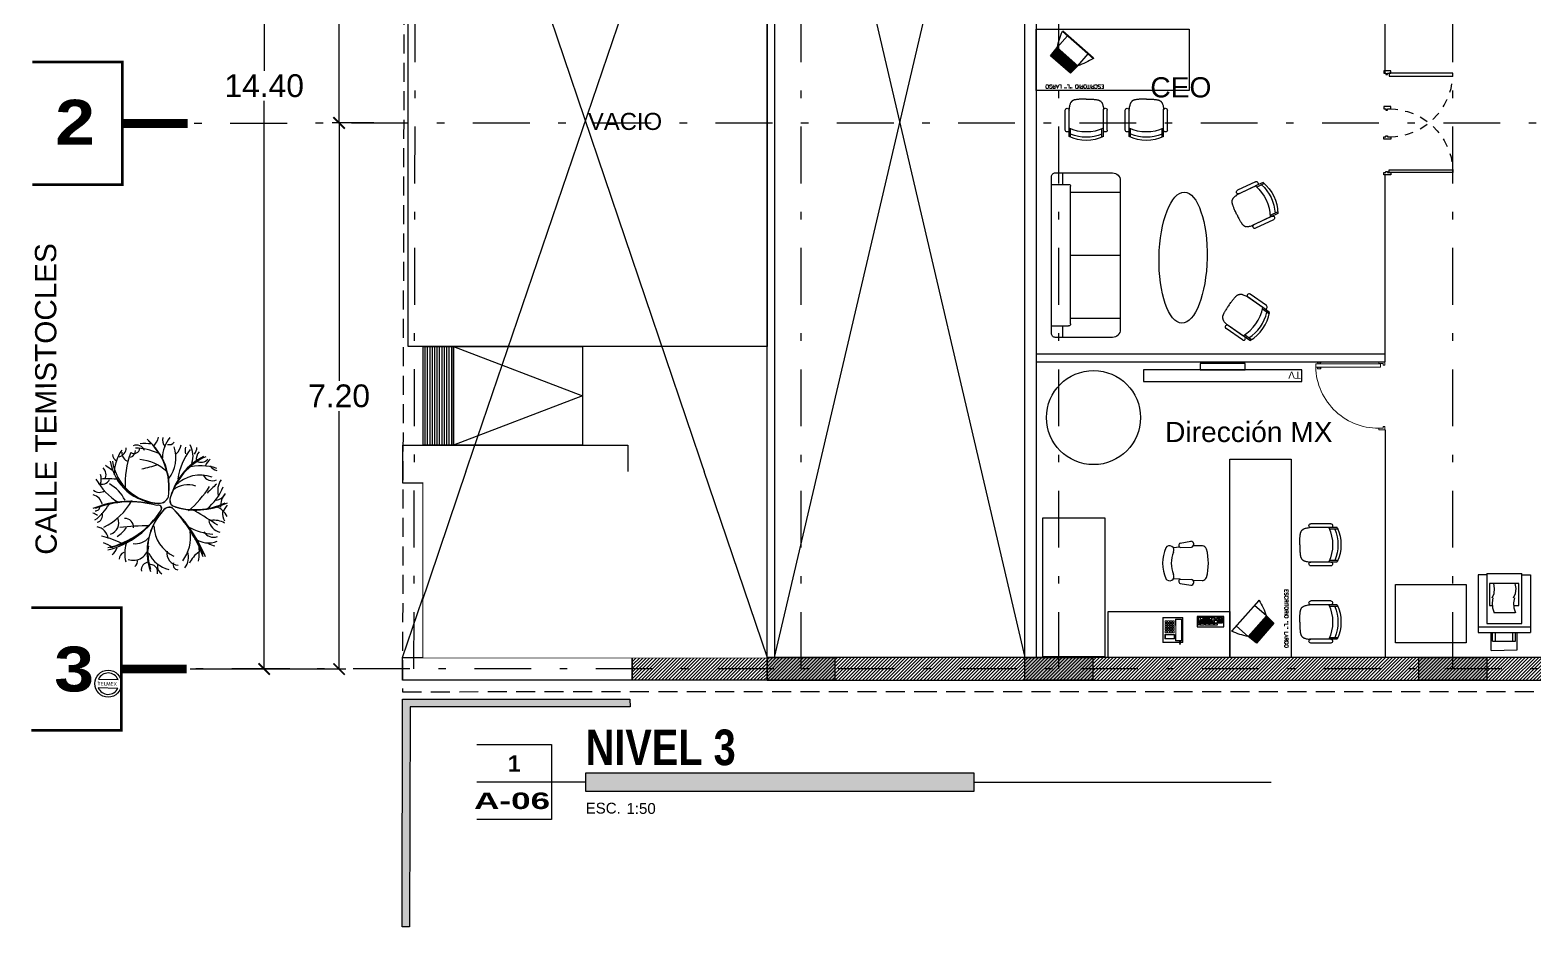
# Model space of a CAD drawing. Header units: millimetres. Extents: x -101 to 3415, y -52 to 1366.
# Drawn here: x 3.09 to 22.94, y 163.37 to 175.19 of the extents above; entities that cross this region are included whole.
import ezdxf
from ezdxf.enums import TextEntityAlignment as Align

# ---------------------------------------------------------------- set-up
doc = ezdxf.new("R2010")
doc.units = ezdxf.units.MM
doc.set_wipeout_variables(frame=1)
for name, pattern in [('XR EJES SUPERIORES$0$DASHDOT2', [0.5, 0.25, -0.125, 0, -0.125]), ('XR LINDERO N$0$A-100a LALA IRAPUATO nave equipo$0$HIDDEN', [0.375, 0.25, -0.125]), ('XR N3$0$XR PLANTA TIPO DE OFICINAS$0$HIDDEN2', [0.1875, 0.125, -0.0625])]:
    doc.linetypes.add(name, pattern=pattern)
for name, color, linetype in [('00_ARQ', 8, 'Continuous'), ('ARC_NUEVO', 8, 'Continuous'), ('ARQ', 8, 'Continuous'), ('ARQ_MOBILIARIO', 8, 'Continuous'), ('Texto_Iluminación', 7, 'Continuous'), ('XR EJES SUPERIORES$0$A-COTAS', 8, 'Continuous'), ('XR EJES SUPERIORES$0$A-EJES', 8, 'XR EJES SUPERIORES$0$DASHDOT2')]:
    doc.layers.add(name, color=color, linetype=linetype)
doc.styles.add('prot4', font='swisseb.ttf', dxfattribs={"width": 0.56})
doc.styles.add('ROMANS', font='romans.shx')
doc.styles.add('TÍTULO', font='arial.ttf', dxfattribs={"height": 0.19})
doc.styles.add('XR EJES SUPERIORES$0$protot1', font='')
doc.styles.add('XR EJES SUPERIORES$0$Standard', font='arial.ttf')
doc.styles.add('XR LINDERO N$0$MANOTEX1', font='MANOTEX1.shx')
doc.styles.add('XR LINDERO N$0$Standard', font='arial.ttf')
doc.styles.add('XR N3$0$Standard', font='arial.ttf')
doc.styles.get('XR EJES SUPERIORES$0$protot1').set_extended_font_data('Arial Black')
doc.dimstyles.new('XR EJES SUPERIORES$0$PAÑOS50', dxfattribs={"dimscale": 0.5, "dimtxt": 0.6, "dimasz": 0.3, "dimexe": 0.18, "dimexo": 0.1, "dimgap": 0.09, "dimtad": 0, "dimtih": 1, "dimtoh": 1, "dimzin": 0, "dimdsep": 46, "dimtxsty": 'XR EJES SUPERIORES$0$Standard', "dimblk": 'XR EJES SUPERIORES$0$_ArchTick', "dimcen": 0.09, "dimclrd": 256, "dimclre": 256, "dimclrt": 2, "dimadec": 0, "dimazin": 0, "dimtfac": 1, "dimtix": 1, "dimtmove": 2, "dimatfit": 3, "dimldrblk": 'XR EJES SUPERIORES$0$_ArchTick', "dimfxl": 0.18, "dimtvp": 0.18, "dimtolj": 1, "dimtzin": 0, "dimarcsym": 0})
pattern_1 = [(45, (8.036166, 181.506743), (-0.02245064, 0.02245064), [])]

# ---------------------------------------------------------------- blocks, each defined once
blk = doc.blocks.new('XR COLUMNAS SUPERIORES')
at = {"layer": '00_ARQ', "linetype": 'ByBlock'}
h = blk.add_hatch(color=256, dxfattribs=at)
h.dxf.hatch_style = 1
h.paths.add_polyline_path([(5.673, -14.89), (4.777, -14.89), (4.777, -14.59), (5.673, -14.59)])
h = blk.add_hatch(color=256, dxfattribs=at)
h.dxf.hatch_style = 1
h.paths.add_polyline_path([(9.073, -14.89), (8.176, -14.89), (8.176, -14.59), (9.073, -14.59)])
h = blk.add_hatch(color=256, dxfattribs=at)
h.dxf.hatch_style = 1
h.paths.add_polyline_path([(14.269, -14.89), (13.373, -14.89), (13.373, -14.59), (14.269, -14.59)])
for points in [[(5.673, -14.89), (4.777, -14.89), (4.777, -14.59), (5.673, -14.59)], [(9.073, -14.89), (8.176, -14.89), (8.176, -14.59), (9.073, -14.59)], [(14.269, -14.89), (13.373, -14.89), (13.373, -14.59), (14.269, -14.59)]]:
    blk.add_lwpolyline(points, close=True, dxfattribs=at)
blk = doc.blocks.new('XR EJES SUPERIORES$0$EJE_HOR')
at = {"color": 1, "linetype": 'Continuous', "const_width": 0.025}
blk.add_lwpolyline([(-0.616, 0.909), (-0.616, 0.005), (0.616, 0.005), (0.616, 0.909)], dxfattribs=at)
at = {"color": 2, "linetype": 'Continuous', "const_width": 0.09}
blk.add_lwpolyline([(0, 0), (0, -0.652)], dxfattribs=at)
at = {"color": 4, "style": 'XR EJES SUPERIORES$0$protot1', "oblique": 360}
blk.add_attdef('EJE', text='', height=0.45, dxfattribs=at).set_placement((0, 0.279), align=Align.CENTER)
blk = doc.blocks.new('XR EJES SUPERIORES$0$_ArchTick')
at = {"color": 0, "linetype": 'ByBlock', "const_width": 0.15}
blk.add_lwpolyline([(-0.5, -0.5), (0.5, 0.5)], dxfattribs=at)
blk = doc.blocks.new('*D35')
at = {"layer": 'Defpoints', "color": 0, "linetype": 'Continuous', "transparency": 16777216}
for p in [(-0.314, -0.343), (-0.867, -7.542), (-0.361, -7.542)]:
    blk.add_point(p, dxfattribs=at)
at = {"layer": 'XR EJES SUPERIORES$0$A-COTAS', "linetype": 'Continuous', "lineweight": -2, "transparency": 16777216}
for p, q in [((-0.364, -0.343), (-0.957, -0.343)), ((-0.867, -0.343), (-0.867, -3.744)), ((-0.867, -7.542), (-0.867, -4.141)), ((-0.411, -7.542), (-0.957, -7.542))]:
    blk.add_line(p, q, dxfattribs=at)
at = {"layer": 'XR EJES SUPERIORES$0$A-COTAS', "linetype": 'Continuous', "lineweight": -2, "transparency": 16777216, "xscale": 0.15, "yscale": 0.15, "zscale": 0.15}
for p, rotation in [((-0.867, -0.343), 90), ((-0.867, -7.542), 270)]:
    blk.add_blockref('XR EJES SUPERIORES$0$_ArchTick', p, dxfattribs=dict(at, rotation=rotation))
at = {"layer": 'XR EJES SUPERIORES$0$A-COTAS', "color": 2, "linetype": 'Continuous', "transparency": 16777216, "insert": (-0.867, -3.943), "char_height": 0.3, "attachment_point": 5, "style": 'XR EJES SUPERIORES$0$Standard'}
blk.add_mtext('\\A1;7.20', dxfattribs=at)
blk = doc.blocks.new('*D38')
at = {"layer": 'Defpoints', "color": 0, "linetype": 'Continuous', "transparency": 16777216}
for p in [(-1.291, -0.344), (-1.855, -14.741), (-1.467, -14.741)]:
    blk.add_point(p, dxfattribs=at)
at = {"layer": 'XR EJES SUPERIORES$0$A-COTAS', "linetype": 'Continuous', "lineweight": -2, "transparency": 16777216}
for p, q in [((-1.341, -0.344), (-1.945, -0.344)), ((-1.855, -0.344), (-1.855, -6.854)), ((-1.855, -14.741), (-1.855, -7.251)), ((-1.517, -14.741), (-1.945, -14.741))]:
    blk.add_line(p, q, dxfattribs=at)
at = {"layer": 'XR EJES SUPERIORES$0$A-COTAS', "linetype": 'Continuous', "lineweight": -2, "transparency": 16777216, "xscale": 0.15, "yscale": 0.15, "zscale": 0.15}
for p, rotation in [((-1.855, -0.344), 90), ((-1.855, -14.741), 270)]:
    blk.add_blockref('XR EJES SUPERIORES$0$_ArchTick', p, dxfattribs=dict(at, rotation=rotation))
at = {"layer": 'XR EJES SUPERIORES$0$A-COTAS', "color": 2, "linetype": 'Continuous', "transparency": 16777216, "insert": (-1.855, -7.053), "char_height": 0.3, "attachment_point": 5, "style": 'XR EJES SUPERIORES$0$Standard'}
blk.add_mtext('\\A1;14.40', dxfattribs=at)
blk = doc.blocks.new('*D40')
at = {"layer": 'Defpoints', "color": 0, "transparency": 16777216}
for p in [(-0.361, -7.542), (-2.88, -14.741), (-0.867, -14.741)]:
    blk.add_point(p, dxfattribs=at)
at = {"layer": 'XR EJES SUPERIORES$0$A-COTAS', "lineweight": -2, "transparency": 16777216}
for p, q in [((-0.411, -7.542), (-0.957, -7.542)), ((-0.867, -7.542), (-0.867, -10.943)), ((-0.867, -14.741), (-0.867, -11.34)), ((-2.83, -14.741), (-0.777, -14.741))]:
    blk.add_line(p, q, dxfattribs=at)
at = {"layer": 'XR EJES SUPERIORES$0$A-COTAS', "lineweight": -2, "transparency": 16777216, "xscale": 0.15, "yscale": 0.15, "zscale": 0.15}
for p, rotation in [((-0.867, -7.542), 90), ((-0.867, -14.741), 270)]:
    blk.add_blockref('XR EJES SUPERIORES$0$_ArchTick', p, dxfattribs=dict(at, rotation=rotation))
at = {"layer": 'XR EJES SUPERIORES$0$A-COTAS', "color": 2, "transparency": 16777216, "insert": (-0.867, -11.142), "char_height": 0.3, "attachment_point": 5, "style": 'XR EJES SUPERIORES$0$Standard'}
blk.add_mtext('\\A1;7.20', dxfattribs=at)
blk = doc.blocks.new('TÍTULO PLANO')
blk.add_hatch(color=256).paths.add_polyline_path([(1.912, -0.158), (8.747, -0.158), (8.747, 0.158), (1.912, 0.158)])
for p, q in [((1.912, 0), (0, 0)), ((8.747, 0), (13.969, 0))]:
    blk.add_line(p, q)
blk.add_lwpolyline([(0, 0.658), (1.315, 0.658), (1.315, -0.658), (0, -0.658)])
blk.add_lwpolyline([(1.912, -0.158), (8.747, -0.158), (8.747, 0.158), (1.912, 0.158)], close=True)
at = {"style": 'TÍTULO'}
blk.add_text('ESC.', height=0.19, dxfattribs=at).set_placement((1.912, -0.553))
at = {"style": 'prot4', "width": 0.8}
blk.add_attdef('NOMBRE', (1.912, 0.299), '', height=0.45, dxfattribs=at)
at = {"style": 'prot4'}
blk.add_attdef('NUMERO', text='', height=0.289, dxfattribs=at).set_placement((0.658, 0.326), align=Align.MIDDLE_CENTER)
at = {"style": 'prot4', "width": 1.227796}
blk.add_attdef('CLAVE', text='', height=0.289, dxfattribs=at).set_placement((-0.048, -0.472), (1.289, -0.472), align=Align.FIT)
at = {"style": 'TÍTULO'}
blk.add_attdef('ESCALA', (2.63, -0.558), '', height=0.19, dxfattribs=at)
blk = doc.blocks.new('XR N3$0$A$C26E901EB')
at = {"ltscale": 2}
h = blk.add_hatch(dxfattribs=at)
h.set_pattern_fill('LINE', color=256, scale=0.01, angle=90, style=0)
h.set_pattern_definition([(90, (439.59662, -560.538505), (-0.03175, 1e-17), [])])
h.paths.add_polyline_path([(-2.1, -1.3), (-2.1, 0), (-1.7, 0), (-1.7, -1.3)])
for points in [[(-2.1, -1.3), (-2.1, 0), (-1.7, 0), (-1.7, -1.3), (-2.1, -1.3)], [(0, 0), (0, -1.3), (-1.7, -1.3), (-1.7, 0)]]:
    blk.add_lwpolyline(points, close=True, dxfattribs=at)
blk.add_lwpolyline([(-1.7, 0), (0, -0.65), (-1.7, -1.3)], dxfattribs=at)
blk = doc.blocks.new('XR LINDERO N$0$ARBOL14')
for points in [[(-0.247, 0.729, 0.433071), (-0.397, 0.789)], [(-0.157, 0.819, 0.03937), (-0.307, 0.819)], [(0.083, 0.129, 0.251969), (-0.217, 0.879)], [(0.083, 0.129, 0.259843), (-0.217, 0.879)], [(0.083, 0.129, 0.259843), (-0.217, 0.879)], [(0.083, 0.129, 0.267717), (-0.217, 0.879)], [(-0.127, 0.789, 0.125984), (-0.067, 0.909)], [(-0.007, 0.909, 0.275591), (0.023, 0.789)], [(0.083, 0.909, 0.173228), (-0.007, 0.639)], [(0.053, 0.819, 0.314961), (0.143, 0.849)], [(0.173, 0.699, 0.173228), (0.233, 0.819)], [(0.383, 0.579, 0.204724), (0.353, 0.819)], [(-0.667, 0.669, 0.228346), (-0.607, 0.579)], [(-0.547, 0.729, 0.15748), (-0.637, 0.399)], [(-0.577, 0.639, 0.330709), (-0.487, 0.759)], [(-0.547, 0.699, 0.307087), (-0.457, 0.579)], [(-0.427, 0.699, 0.110236), (-0.487, 0.219)], [(-0.427, 0.699, 0.559055), (-0.307, 0.759)], [(-0.427, 0.639, 0.385827), (-0.367, 0.729)], [(-0.067, 0.699, 0.110236), (-0.367, 0.759)], [(0.053, 0.459, 0.173228), (-0.307, 0.609)], [(0.083, 0.369, 0.251969), (0.143, 0.789)], [(0.563, 0.669, 0.212598), (0.113, 0.129)], [(0.533, 0.669, 0.204724), (0.113, 0.129)], [(0.533, 0.669, 0.212598), (0.113, 0.129)], [(0.533, 0.669, 0.212598), (0.113, 0.129)], [(0.353, 0.759, 0.11811), (0.203, 0.369)], [(0.293, 0.789, 0.11811), (0.293, 0.699)], [(0.413, 0.699, 0.165354), (0.443, 0.789)], [(0.473, 0.729, 0.244094), (0.443, 0.609, 0.377953), (0.593, 0.639)], [(0.623, 0.639, 0.15748), (0.563, 0.549)], [(-0.817, 0.279, 0.173228), (-0.817, 0.399)], [(-0.757, 0.339, 0.314961), (-0.787, 0.489)], [(-0.667, 0.459, 0.031496), (-0.757, 0.519)], [(-0.697, 0.579, 0.354331), (-0.037, 0.039)], [(-0.697, 0.579, 0.354331), (-0.037, 0.039)], [(-0.697, 0.579, 0.362205), (-0.037, 0.039)], [(-0.667, 0.579, 0.354331), (-0.037, 0.039)], [(-0.277, 0.489, 0.031496), (-0.067, 0.549)], [(0.653, 0.399, 0.299213), (0.173, 0.279)], [(0.713, 0.519, 0.141732), (0.323, 0.519)], [(0.533, 0.429, 0.417323), (0.713, 0.369)], [(0.623, 0.549, 0.173228), (0.713, 0.489)], [(-0.877, 0.339, 0.125984), (-0.577, 0.039)], [(-0.847, 0.279, 0.393701), (-0.697, 0.339)], [(-0.577, 0.339, 0.055118), (-0.817, 0.339)], [(-0.487, 0.069, 0.149606), (-0.697, 0.279)], [(0.443, 0.279, 0.259843), (0.143, 0.219)], [(0.353, -0.051, 0.07874), (0.623, 0.279)], [(0.713, 0.309, 0.023622), (0.593, 0.189)], [(0.593, -0.021, 0.125984), (0.803, 0.279)], [(0.773, 0.369, 0.228346), (0.743, 0.159)], [(-0.907, 0.189, 0.330709), (-0.757, 0.189)], [(-0.787, 0.009, 0.275591), (-0.907, 0.129)], [(-0.067, 0.009, 0.173228), (-0.907, -0.051)], [(-0.067, 0.009, 0.173228), (-0.907, -0.051)], [(-0.067, 0.009, 0.173228), (-0.907, -0.051)], [(-0.067, 0.009, 0.165354), (-0.877, -0.051)], [(-0.877, -0.201, 0.102362), (-0.697, 0.009)], [(-0.757, -0.291, 0.15748), (-0.397, 0.069)], [(-0.007, -0.051, 0.779528), (-0.067, 0.009)], [(-0.007, -0.051, 0.795276), (-0.067, 0.009)], [(-0.007, -0.051, 0.724409), (-0.067, 0.009)], [(-0.007, -0.051, 0.740157), (-0.067, 0.009)], [(-0.037, 0.039, 0.314961), (0.083, 0.129)], [(-0.037, 0.039, 0.322835), (0.083, 0.129)], [(-0.037, 0.039, 0.322835), (0.083, 0.129)], [(-0.037, 0.039, 0.330709), (0.083, 0.129)], [(0.113, 0.129, 0.354331), (0.143, 0.009)], [(0.113, 0.129, 0.362205), (0.143, 0.009)], [(0.113, 0.129, 0.362205), (0.143, 0.009)], [(0.113, 0.129, 0.370079), (0.143, 0.009)], [(0.143, 0.009, 0.204724), (0.863, 0.069)], [(0.143, 0.009, 0.204724), (0.863, 0.069)], [(0.143, 0.009, 0.19685), (0.833, 0.069)], [(0.143, 0.009, 0.204724), (0.833, 0.069)], [(0.713, 0.099, 0.244094), (0.833, 0.189, 0.188976), (0.773, 0.009)], [(0.863, -0.111, 0.23622), (0.713, 0.009)], [(0.863, 0.039, 0.015748), (0.803, -0.051, 0.173228), (0.833, -0.171)], [(-0.847, -0.141, 0.11811), (-0.907, -0.111)], [(-0.877, -0.081, 0.456693), (-0.817, -0.021)], [(-0.847, -0.231, 0.464567), (-0.787, -0.111)], [(-0.697, -0.591, 0.19685), (-0.007, -0.051)], [(-0.697, -0.561, 0.19685), (-0.007, -0.051)], [(-0.697, -0.561, 0.19685), (-0.007, -0.051)], [(-0.667, -0.561, 0.19685), (-0.007, -0.051)], [(-0.667, -0.381, 0.448819), (-0.577, -0.171)], [(-0.367, -0.291, 0.456693), (-0.487, -0.171)], [(0.023, -0.051, 0.283465), (-0.127, -0.861)], [(0.023, -0.051, 0.283465), (-0.127, -0.861)], [(0.023, -0.051, 0.283465), (-0.127, -0.861)], [(0.023, -0.051, 0.275591), (-0.127, -0.831)], [(0.143, -0.021, 0.401575), (0.023, -0.051)], [(0.143, -0.021, 0.401575), (0.023, -0.051)], [(0.143, -0.021, 0.385827), (0.023, -0.051)], [(0.143, -0.021, 0.393701), (0.023, -0.051)], [(0.593, -0.651, 0.102362), (0.143, -0.021)], [(0.563, -0.651, 0.102362), (0.143, -0.021)], [(0.563, -0.621, 0.102362), (0.143, -0.021)], [(0.563, -0.621, 0.102362), (0.143, -0.021)], [(0.743, -0.231, 0.007874), (0.443, -0.051)], [(0.623, -0.171, 0.291339), (0.773, -0.321)], [(0.833, -0.201, 0.181102), (0.653, -0.171)], [(-0.697, -0.441, 0.338583), (-0.847, -0.291)], [(-0.577, -0.411, 0.07874), (-0.457, -0.291)], [(-0.157, -0.261, 0.023622), (-0.547, -0.291)], [(-0.097, -0.261, 0.283465), (0.173, -0.651)], [(0.293, -0.711, 0.19685), (0.383, -0.321)], [(0.353, -0.261, 0.102362), (0.683, -0.351)], [(0.563, -0.321, 0.354331), (0.743, -0.381)], [(-0.517, -0.501, 0.062992), (-0.787, -0.411)], [(-0.637, -0.561, 0.133858), (-0.757, -0.501)], [(-0.637, -0.651, 0.149606), (-0.577, -0.561)], [(-0.457, -0.501, 0.133858), (-0.457, -0.741)], [(-0.427, -0.711, 0.472441), (-0.157, -0.531)], [(-0.367, -0.501, 0.259843), (-0.157, -0.411)], [(0.083, -0.591, 0.433071), (0.233, -0.771)], [(0.323, -0.801, 0.275591), (0.353, -0.591)], [(0.503, -0.591, 0.141732), (0.383, -0.741)], [(0.443, -0.411, 0.267717), (0.743, -0.441)], [(0.503, -0.711, 0.062992), (0.503, -0.501)], [(0.623, -0.471, 0.15748), (0.713, -0.501)], [(-0.487, -0.621, 0.314961), (-0.547, -0.711)], [(-0.337, -0.801, 0.362205), (-0.307, -0.711)], [(-0.157, -0.741, 0.472441), (-0.247, -0.861)], [(-0.157, -0.621, 0.220472), (0.113, -0.831)], [(-0.037, -0.891, 0.559055), (-0.157, -0.771)], [(-0.037, -0.771, 0.314961), (0.023, -0.891)], [(0.173, -0.741, 0.527559), (0.233, -0.831)]]:
    blk.add_lwpolyline(points, format="xyb")
blk = doc.blocks.new('XR LINDERO N$0$PTE')
for p, q in [((689.58, 377.18), (692.16, 377.18)), ((689.57, 376.05), (692.17, 376.05))]:
    blk.add_line(p, q)
blk.add_circle((690.87, 376.61), 1.77)
for start, end in [(24.0185, 155.9815), (203.0274, 336.9726)]:
    blk.add_arc((690.87, 376.61), 1.41, start, end)
at = {"style": 'XR LINDERO N$0$MANOTEX1'}
blk.add_text('TELMEX', height=0.461, dxfattribs=at).set_placement((689.47, 376.36))
blk = doc.blocks.new('XR N1-N2$0$030 puerta 013-h')
at = {"linetype": 'Continuous', "lineweight": 0}
for p, q in [((3.994, 17.305), (3.994, 17.255)), ((4.007, 17.305), (3.994, 17.305)), ((3.994, 17.255), (4.007, 17.255)), ((4.007, 17.305), (4.007, 17.293)), ((4.007, 17.293), (4.019, 17.293)), ((4.007, 17.255), (4.007, 17.268)), ((4.007, 17.268), (4.019, 17.268)), ((4.019, 17.33), (4.069, 17.33)), ((4.019, 16.38), (4.019, 17.33)), ((4.069, 17.33), (4.069, 16.38)), ((4.081, 17.293), (4.069, 17.293)), ((4.081, 17.268), (4.069, 17.268)), ((4.081, 17.305), (4.094, 17.305)), ((4.081, 17.305), (4.081, 17.293)), ((4.081, 17.255), (4.081, 17.268)), ((4.094, 17.255), (4.081, 17.255)), ((4.094, 17.305), (4.094, 17.255)), ((3.099, 16.365), (3.099, 16.405)), ((3.099, 16.405), (3.124, 16.405)), ((3.099, 16.315), (3.099, 16.365)), ((3.124, 16.405), (3.124, 16.34)), ((3.124, 16.34), (3.149, 16.34)), ((3.149, 16.34), (3.149, 16.315)), ((4.069, 16.38), (4.019, 16.38)), ((4.049, 16.34), (4.049, 16.315)), ((4.074, 16.34), (4.049, 16.34)), ((4.099, 16.405), (4.074, 16.405)), ((4.074, 16.405), (4.074, 16.34)), ((4.099, 16.405), (4.099, 16.315)), ((3.149, 16.315), (3.099, 16.315)), ((4.049, 16.315), (4.099, 16.315))]:
    blk.add_line(p, q, dxfattribs=at)
blk.add_arc((4.044, 16.41), 0.92, 88.4391, 180.3278, dxfattribs=at)
blk = doc.blocks.new('A$C369842D8')
for p, q in [((0, 0.405), (0, 0.145)), ((0.05, 0.491), (0.05, 0.381)), ((0.05, 0.405), (0.05, 0.145)), ((0.07, 0.5), (0.07, 0.39)), ((0.48, 0.5), (0.48, 0.39)), ((0.5, 0.491), (0.5, 0.381)), ((0.5, 0.405), (0.5, 0.145)), ((0.55, 0.405), (0.55, 0.145)), ((0.05, 0.38), (0.05, 0.13)), ((0.5, 0.38), (0.5, 0.13))]:
    blk.add_line(p, q)
for points in [[(0.275, 0), (0.262, 0), (0.249, 0), (0.236, 0.001), (0.224, 0.001), (0.212, 0.001), (0.201, 0.002), (0.19, 0.003), (0.181, 0.003), (0.172, 0.004), (0.164, 0.005), (0.157, 0.005), (0.15, 0.006), (0.145, 0.007), (0.139, 0.008), (0.134, 0.009), (0.13, 0.009), (0.126, 0.01), (0.122, 0.011), (0.118, 0.012), (0.114, 0.013), (0.111, 0.014), (0.108, 0.015), (0.105, 0.017), (0.102, 0.018), (0.1, 0.019), (0.097, 0.021), (0.095, 0.022), (0.093, 0.024), (0.091, 0.025), (0.089, 0.027), (0.087, 0.028), (0.085, 0.03), (0.083, 0.032), (0.081, 0.034), (0.079, 0.036), (0.077, 0.039), (0.075, 0.041), (0.073, 0.044), (0.071, 0.048), (0.068, 0.051), (0.066, 0.056), (0.064, 0.061), (0.062, 0.067), (0.059, 0.075), (0.057, 0.085), (0.055, 0.097), (0.052, 0.112), (0.05, 0.13)], [(0.275, 0), (0.288, 0), (0.301, 0), (0.314, 0.001), (0.326, 0.001), (0.338, 0.001), (0.349, 0.002), (0.36, 0.003), (0.369, 0.003), (0.378, 0.004), (0.386, 0.005), (0.393, 0.005), (0.4, 0.006), (0.405, 0.007), (0.411, 0.008), (0.416, 0.009), (0.42, 0.009), (0.424, 0.01), (0.428, 0.011), (0.432, 0.012), (0.436, 0.013), (0.439, 0.014), (0.442, 0.015), (0.445, 0.017), (0.448, 0.018), (0.45, 0.019), (0.453, 0.021), (0.455, 0.022), (0.457, 0.024), (0.459, 0.025), (0.461, 0.027), (0.463, 0.028), (0.465, 0.03), (0.467, 0.032), (0.469, 0.034), (0.471, 0.036), (0.473, 0.039), (0.475, 0.041), (0.477, 0.044), (0.479, 0.048), (0.482, 0.051), (0.484, 0.056), (0.486, 0.061), (0.488, 0.067), (0.491, 0.075), (0.493, 0.085), (0.495, 0.097), (0.498, 0.112), (0.5, 0.13)]]:
    blk.add_lwpolyline(points)
for centre, radius, start, end in [((0.025, 0.405), 0.025, 0, 180), ((0.275, 0), 0.54, 65.3885, 114.6115), ((0.275, -0.11), 0.54, 65.3885, 114.6115), ((0.275, -0.04), 0.54, 67.7008, 112.2992), ((0.525, 0.405), 0.025, 0, 180), ((0.025, 0.145), 0.025, 180, 0), ((0.525, 0.145), 0.025, 180, 0)]:
    blk.add_arc(centre, radius, start, end)
blk = doc.blocks.new('m-tv pla')
h = blk.add_hatch()
h.set_pattern_fill('ANSI31', color=256, scale=0.005, angle=45, style=0)
h.set_pattern_definition([(90, (-254.158094, -242.753814), (-0.015875, 2e-18), [])])
h.paths.add_polyline_path([(0.24, -0.474), (0.25, -0.284), (-0.25, -0.284), (-0.24, -0.474)])
for p, q in [((0.373, 0), (-0.373, 0)), ((-0.368, 0.006), (0.368, 0.006)), ((-0.25, -0.284), (-0.25, 0)), ((0.25, -0.284), (0.25, 0)), ((-0.24, -0.474), (-0.25, -0.284)), ((-0.25, -0.284), (0.25, -0.284)), ((-0.24, -0.474), (0.24, -0.474)), ((0.24, -0.474), (0.25, -0.284))]:
    blk.add_line(p, q)
for centre, radius, start, end in [((-0.368, 0.001), 0.005, 90, 196.7752), ((0.898, 0.383), 1.327, 196.7752, 210.1505), ((-0.898, 0.383), 1.327, 329.8495, 343.2248), ((0.368, 0.001), 0.005, 343.2248, 90)]:
    blk.add_arc(centre, radius, start, end)
blk = doc.blocks.new('A$C15AD577B')
for p, q in [((0.25, 0.25), (0.25, 0.9)), ((1.075, 0.25), (1.075, 0.9)), ((1.9, 0.25), (1.9, 0.9)), ((0.15, 0), (0.15, 0.225)), ((0.175, 0.25), (1.975, 0.25)), ((2, 0), (2, 0.225)), ((0, 0.15), (0.15, 0.15)), ((2, 0.15), (2.15, 0.15))]:
    blk.add_line(p, q)
blk.add_lwpolyline([(0.05, 0), (2.1, 0, 0.414214), (2.15, 0.05), (2.15, 0.8, 0.414214), (2.05, 0.9), (0.1, 0.9, 0.414214), (0, 0.8), (0, 0.05, 0.414214)], format="xyb", close=True)
for centre, start, end in [((0.175, 0.225), 90, 180), ((1.975, 0.225), 0, 90)]:
    blk.add_arc(centre, 0.025, start, end)
blk = doc.blocks.new('XR N3$0$XR PLANTA TIPO DE OFICINAS$0$Puerta1.00')
at = {"linetype": 'Continuous'}
for points in [[(405.365, 465.953), (405.365, 466.883), (405.325, 466.883), (405.325, 465.953)], [(405.325, 465.876), (405.325, 465.901), (405.34, 465.901), (405.34, 465.926), (405.325, 465.926), (405.325, 465.976), (405.29, 465.976), (405.29, 465.876)], [(406.255, 465.876), (406.255, 465.901), (406.24, 465.901), (406.24, 465.926), (406.255, 465.926), (406.255, 465.976), (406.29, 465.976), (406.29, 465.876)]]:
    blk.add_lwpolyline(points, close=True, dxfattribs=at)
at = {"linetype": 'XR N3$0$XR PLANTA TIPO DE OFICINAS$0$HIDDEN2'}
blk.add_arc((405.324, 465.953), 0.932, 0.0383, 87.4436, dxfattribs=at)
blk = doc.blocks.new('silla3')
for p, q in [((-0.21, -0.224), (-0.203, -0.14)), ((0.21, -0.224), (0.203, -0.14)), ((-0.263, -0.23), (-0.288, -0.371)), ((-0.207, -0.235), (-0.211, -0.378)), ((0.207, -0.235), (0.211, -0.378)), ((0.263, -0.23), (0.288, -0.371)), ((-0.229, -0.523), (-0.227, -0.406)), ((0.229, -0.523), (0.227, -0.406))]:
    blk.add_line(p, q)
at = {"extrusion": (0, 0, -1)}
for centre, major_axis, start_param, end_param in [((0, -0.544), (0, 0.544), 5.886316, 6.680055), ((-0.173, -0.092), (0, 0.0577), 2.623535, 5.737508), ((0, -0.552), (0, 0.437), 5.929118, 6.637253), ((0.173, -0.092), (0, 0.0577), 0.545678, 3.65965), ((-0.249, -0.368), (0, 0.0409), 1.815261, 4.651072), ((-0.236, -0.242), (0, 0.031), 5.100262, 7.639608), ((0.236, -0.242), (0, 0.031), 4.926762, 7.466109), ((0.249, -0.368), (0, 0.0409), 1.632114, 4.467924), ((-0.157, -0.504), (0, 0.0781), 3.533117, 4.459171), ((0, 0.187), (0, 0.787), 2.893022, 3.390163), ((0.157, -0.504), (0, 0.0781), 1.824014, 2.750068)]:
    blk.add_ellipse(centre, major_axis=major_axis, ratio=0.958333, start_param=start_param, end_param=end_param, dxfattribs=at)
blk = doc.blocks.new('A$C435F5787')
at = {"linetype": 'ByBlock'}
for p, q in [((0, 0), (0, 0.483)), ((0, 0.483), (0.19, 0.483)), ((0.038, 0.371), (0.063, 0.371)), ((0.038, 0.311), (0.038, 0.371)), ((0.063, 0.311), (0.038, 0.311)), ((0.038, 0.305), (0.063, 0.305)), ((0.038, 0.225), (0.038, 0.305)), ((0.063, 0.371), (0.063, 0.311)), ((0.063, 0.305), (0.063, 0.225)), ((0.076, 0.381), (0.076, 0.457)), ((0.076, 0.457), (0.171, 0.457)), ((0.171, 0.381), (0.076, 0.381)), ((0.076, 0.311), (0.076, 0.371)), ((0.076, 0.371), (0.117, 0.371)), ((0.117, 0.311), (0.076, 0.311)), ((0.076, 0.305), (0.076, 0.022)), ((0.175, 0.305), (0.076, 0.305)), ((0.095, 0.438), (0.095, 0.454)), ((0.137, 0.438), (0.095, 0.438)), ((0.095, 0.381), (0.095, 0.435)), ((0.117, 0.279), (0.098, 0.279)), ((0.098, 0.279), (0.098, 0.273)), ((0.114, 0.384), (0.114, 0.435)), ((0.117, 0.371), (0.117, 0.311)), ((0.117, 0.267), (0.117, 0.279)), ((0.133, 0.33), (0.133, 0.352)), ((0.133, 0.352), (0.152, 0.352)), ((0.152, 0.33), (0.133, 0.33)), ((0.137, 0.438), (0.137, 0.454)), ((0.171, 0.438), (0.137, 0.438)), ((0.137, 0.381), (0.137, 0.435)), ((0.152, 0.352), (0.152, 0.371)), ((0.152, 0.371), (0.175, 0.371)), ((0.152, 0.311), (0.152, 0.33)), ((0.175, 0.311), (0.152, 0.311)), ((0.156, 0.384), (0.156, 0.419)), ((0.156, 0.419), (0.171, 0.419)), ((0.156, 0.254), (0.156, 0.276)), ((0.156, 0.276), (0.175, 0.276)), ((0.171, 0.457), (0.171, 0.381)), ((0.175, 0.371), (0.175, 0.311)), ((0.175, 0.276), (0.175, 0.305)), ((0.19, 0.483), (0.19, 0)), ((0.063, 0.225), (0.038, 0.225)), ((0.038, 0.143), (0.038, 0.219)), ((0.038, 0.219), (0.063, 0.219)), ((0.063, 0.143), (0.038, 0.143)), ((0.038, 0.133), (0.063, 0.133)), ((0.038, 0.057), (0.038, 0.133)), ((0.063, 0.057), (0.038, 0.057)), ((0.038, 0.044), (0.063, 0.044)), ((0.038, 0.022), (0.038, 0.044)), ((0.063, 0.022), (0.038, 0.022)), ((0.063, 0.219), (0.063, 0.143)), ((0.063, 0.133), (0.063, 0.057)), ((0.063, 0.044), (0.063, 0.022)), ((0.076, 0.022), (0.175, 0.022)), ((0.098, 0.273), (0.079, 0.273)), ((0.079, 0.041), (0.095, 0.041)), ((0.095, 0.041), (0.095, 0.048)), ((0.095, 0.048), (0.117, 0.048)), ((0.098, 0.051), (0.098, 0.267)), ((0.133, 0.267), (0.117, 0.267)), ((0.117, 0.06), (0.117, 0.257)), ((0.117, 0.048), (0.117, 0.054)), ((0.117, 0.054), (0.137, 0.054)), ((0.133, 0.257), (0.133, 0.267)), ((0.152, 0.257), (0.133, 0.257)), ((0.137, 0.07), (0.137, 0.254)), ((0.137, 0.054), (0.137, 0.063)), ((0.137, 0.063), (0.156, 0.063)), ((0.175, 0.254), (0.156, 0.254)), ((0.156, 0.095), (0.156, 0.229)), ((0.156, 0.229), (0.175, 0.229)), ((0.175, 0.095), (0.156, 0.095)), ((0.156, 0.051), (0.156, 0.067)), ((0.156, 0.067), (0.175, 0.067)), ((0.175, 0.051), (0.156, 0.051)), ((0.175, 0.067), (0.175, 0.254)), ((0.175, 0.022), (0.175, 0.051)), ((0.19, 0), (0, 0))]:
    blk.add_line(p, q, dxfattribs=at)
blk = doc.blocks.new('tel')
at = {"lineweight": 0}
for p, q in [((76.298, 58.662), (76.333, 58.662)), ((76.298, 58.333), (76.298, 58.662)), ((76.303, 58.656), (76.333, 58.656)), ((76.303, 58.338), (76.303, 58.656)), ((76.331, 58.68), (76.331, 58.673)), ((76.341, 58.68), (76.331, 58.68)), ((76.331, 58.673), (76.341, 58.673)), ((76.333, 58.673), (76.333, 58.646)), ((76.339, 58.673), (76.333, 58.673)), ((76.339, 58.646), (76.339, 58.673)), ((76.339, 58.662), (76.563, 58.662)), ((76.339, 58.656), (76.558, 58.656)), ((76.341, 58.673), (76.341, 58.68)), ((76.558, 58.656), (76.558, 58.338)), ((76.563, 58.662), (76.563, 58.333)), ((76.315, 58.639), (76.315, 58.554)), ((76.327, 58.639), (76.315, 58.639)), ((76.315, 58.554), (76.319, 58.554)), ((76.319, 58.635), (76.393, 58.635)), ((76.319, 58.359), (76.319, 58.635)), ((76.327, 58.646), (76.327, 58.635)), ((76.345, 58.646), (76.327, 58.646)), ((76.327, 58.635), (76.345, 58.635)), ((76.333, 58.646), (76.339, 58.646)), ((76.345, 58.635), (76.345, 58.646)), ((76.397, 58.639), (76.345, 58.639)), ((76.393, 58.635), (76.393, 58.359)), ((76.393, 58.554), (76.397, 58.554)), ((76.397, 58.554), (76.397, 58.639)), ((76.408, 58.612), (76.534, 58.612)), ((76.408, 58.557), (76.408, 58.612)), ((76.534, 58.557), (76.408, 58.557)), ((76.412, 58.536), (76.434, 58.536)), ((76.412, 58.507), (76.412, 58.536)), ((76.434, 58.507), (76.412, 58.507)), ((76.412, 58.475), (76.412, 58.496)), ((76.434, 58.496), (76.412, 58.496)), ((76.434, 58.475), (76.412, 58.475)), ((76.412, 58.443), (76.412, 58.464)), ((76.434, 58.464), (76.412, 58.464)), ((76.413, 58.606), (76.528, 58.606)), ((76.413, 58.562), (76.413, 58.606)), ((76.528, 58.562), (76.413, 58.562)), ((76.434, 58.507), (76.434, 58.536)), ((76.434, 58.475), (76.434, 58.496)), ((76.434, 58.443), (76.434, 58.464)), ((76.444, 58.507), (76.444, 58.536)), ((76.444, 58.536), (76.466, 58.536)), ((76.466, 58.507), (76.444, 58.507)), ((76.444, 58.475), (76.444, 58.496)), ((76.466, 58.496), (76.444, 58.496)), ((76.466, 58.475), (76.444, 58.475)), ((76.444, 58.443), (76.444, 58.464)), ((76.466, 58.464), (76.444, 58.464)), ((76.466, 58.507), (76.466, 58.536)), ((76.466, 58.475), (76.466, 58.496)), ((76.466, 58.443), (76.466, 58.464)), ((76.476, 58.507), (76.476, 58.536)), ((76.476, 58.536), (76.498, 58.536)), ((76.498, 58.507), (76.476, 58.507)), ((76.498, 58.496), (76.476, 58.496)), ((76.476, 58.475), (76.476, 58.496)), ((76.498, 58.475), (76.476, 58.475)), ((76.498, 58.464), (76.476, 58.464)), ((76.476, 58.443), (76.476, 58.464)), ((76.498, 58.507), (76.498, 58.536)), ((76.498, 58.475), (76.498, 58.496)), ((76.498, 58.443), (76.498, 58.464)), ((76.508, 58.507), (76.508, 58.536)), ((76.508, 58.536), (76.53, 58.536)), ((76.53, 58.507), (76.508, 58.507)), ((76.53, 58.496), (76.508, 58.496)), ((76.508, 58.475), (76.508, 58.496)), ((76.53, 58.475), (76.508, 58.475)), ((76.53, 58.464), (76.508, 58.464)), ((76.508, 58.443), (76.508, 58.464)), ((76.528, 58.606), (76.528, 58.562)), ((76.53, 58.507), (76.53, 58.536)), ((76.53, 58.475), (76.53, 58.496)), ((76.53, 58.443), (76.53, 58.464)), ((76.534, 58.612), (76.534, 58.557)), ((76.563, 58.333), (76.298, 58.333)), ((76.558, 58.338), (76.303, 58.338)), ((76.315, 58.355), (76.315, 58.44)), ((76.315, 58.44), (76.319, 58.44)), ((76.397, 58.355), (76.315, 58.355)), ((76.393, 58.359), (76.319, 58.359)), ((76.393, 58.44), (76.397, 58.44)), ((76.397, 58.44), (76.397, 58.355)), ((76.434, 58.443), (76.412, 58.443)), ((76.412, 58.411), (76.412, 58.432)), ((76.434, 58.432), (76.412, 58.432)), ((76.434, 58.411), (76.412, 58.411)), ((76.412, 58.379), (76.412, 58.401)), ((76.434, 58.401), (76.412, 58.401)), ((76.434, 58.379), (76.412, 58.379)), ((76.434, 58.411), (76.434, 58.432)), ((76.434, 58.379), (76.434, 58.401)), ((76.466, 58.443), (76.444, 58.443)), ((76.444, 58.411), (76.444, 58.432)), ((76.466, 58.432), (76.444, 58.432)), ((76.466, 58.411), (76.444, 58.411)), ((76.444, 58.379), (76.444, 58.401)), ((76.466, 58.401), (76.444, 58.401)), ((76.466, 58.379), (76.444, 58.379)), ((76.466, 58.411), (76.466, 58.432)), ((76.466, 58.379), (76.466, 58.401)), ((76.498, 58.443), (76.476, 58.443)), ((76.498, 58.432), (76.476, 58.432)), ((76.476, 58.411), (76.476, 58.432)), ((76.498, 58.411), (76.476, 58.411)), ((76.476, 58.379), (76.476, 58.401)), ((76.498, 58.401), (76.476, 58.401)), ((76.498, 58.379), (76.476, 58.379)), ((76.498, 58.411), (76.498, 58.432)), ((76.498, 58.379), (76.498, 58.401)), ((76.53, 58.443), (76.508, 58.443)), ((76.53, 58.432), (76.508, 58.432)), ((76.508, 58.411), (76.508, 58.432)), ((76.53, 58.411), (76.508, 58.411)), ((76.53, 58.401), (76.508, 58.401)), ((76.508, 58.379), (76.508, 58.401)), ((76.53, 58.379), (76.508, 58.379)), ((76.53, 58.411), (76.53, 58.432)), ((76.53, 58.379), (76.53, 58.401))]:
    blk.add_line(p, q, dxfattribs=at)
for s, height, p in [('1', 0.0124, (76.419, 58.48)), ('4', 0.0124, (76.42, 58.448)), ('2', 0.0124, (76.452, 58.48)), ('5', 0.0124, (76.452, 58.447)), ('3', 0.0124, (76.484, 58.48)), ('6', 0.0124, (76.484, 58.448)), ('L1', 0.00933, (76.512, 58.482)), ('L2', 0.00933, (76.512, 58.45)), ('*', 0.0124, (76.418, 58.382)), ('7', 0.0124, (76.42, 58.416)), ('8', 0.0124, (76.452, 58.416)), ('0', 0.0124, (76.452, 58.384)), ('9', 0.0124, (76.484, 58.416)), ('#', 0.007, (76.485, 58.387)), ('L3', 0.00933, (76.512, 58.418)), ('L4', 0.00933, (76.512, 58.386))]:
    blk.add_text(s, height=height).set_placement(p)
blk = doc.blocks.new('XR EJES SUPERIORES')
at = {"layer": 'XR EJES SUPERIORES$0$A-EJES', "color": 251, "linetype": 'XR EJES SUPERIORES$0$DASHDOT2', "ltscale": 3}
for p, q in [((0.12, -14.74), (0.155, 2.657)), ((5.225, -14.741), (5.225, 2.657)), ((8.625, -14.741), (8.625, 2.657)), ((13.821, -14.741), (13.821, 2.657)), ((30.447, -7.541), (-2.865, -7.548)), ((30.467, -14.74), (-2.88, -14.741))]:
    blk.add_line(p, q, dxfattribs=at)
at = {"layer": 'XR EJES SUPERIORES$0$A-EJES'}
ref = blk.add_blockref('XR EJES SUPERIORES$0$EJE_HOR', (-3.72, -7.548), dxfattribs=dict(at, xscale=-1.3125, yscale=1.3125, zscale=1.3125, rotation=90))
ref.add_attrib('EJE', '2', dxfattribs={"layer": '0', "color": 4, "height": 0.591, "style": 'XR EJES SUPERIORES$0$protot1'}).set_placement((-4.086, -7.533), align=Align.MIDDLE_RIGHT)
ref = blk.add_blockref('XR EJES SUPERIORES$0$EJE_HOR', (-3.732, -14.741), dxfattribs=dict(at, xscale=1.3125, yscale=1.3125, zscale=1.3125, rotation=90))
ref.add_attrib('EJE', '3', dxfattribs={"layer": '0', "color": 4, "height": 0.591, "style": 'XR EJES SUPERIORES$0$protot1'}).set_placement((-4.099, -14.741), align=Align.MIDDLE_RIGHT)
at = {"layer": 'XR EJES SUPERIORES$0$A-COTAS', "linetype": 'Continuous'}
dim = blk.add_linear_dim(base=(-1.855, -14.741), p1=(-1.291, -0.344), p2=(-1.467, -14.741), angle=90, dimstyle='XR EJES SUPERIORES$0$PAÑOS50', dxfattribs=at)
dim.commit()
dim.dimension.update_dxf_attribs({"geometry": '*D38', "text_midpoint": (-1.855, -7.053), "dimtype": 128})
dim = blk.add_linear_dim(base=(-0.867, -7.542), p1=(-0.314, -0.343), p2=(-0.361, -7.542), angle=90, dimstyle='XR EJES SUPERIORES$0$PAÑOS50', dxfattribs=at)
dim.commit()
dim.dimension.update_dxf_attribs({"geometry": '*D35', "text_midpoint": (-0.867, -3.943)})
at = {"layer": 'XR EJES SUPERIORES$0$A-COTAS'}
dim = blk.add_linear_dim(base=(-0.867, -14.741), p1=(-0.361, -7.542), p2=(-2.88, -14.741), angle=90, dimstyle='XR EJES SUPERIORES$0$PAÑOS50', dxfattribs=at)
dim.commit()
dim.dimension.update_dxf_attribs({"geometry": '*D40', "text_midpoint": (-0.867, -11.142)})

msp = doc.modelspace()

# ---------------------------------------------------------------- hatches: boundary and pattern name
at = {"layer": '00_ARQ'}
h = msp.add_hatch(dxfattribs=at)
h.set_pattern_fill('ANSI31', color=8, scale=0.01)
h.set_pattern_definition(pattern_1)
h.paths.add_polyline_path([(12.813, 166.617), (11.036, 166.617), (11.036, 166.917), (12.813, 166.917)])
h = msp.add_hatch(dxfattribs=at)
h.set_pattern_fill('ANSI31', color=8, scale=0.01)
h.set_pattern_definition(pattern_1)
h.paths.add_polyline_path([(33.423, 166.917), (12.813, 166.917), (12.813, 166.617), (33.423, 166.617)])
msp.add_hatch(color=256, dxfattribs=at).paths.add_polyline_path([(7.999, 163.367), (8.005, 166.367), (11.005, 166.367), (11.008, 166.267), (8.105, 166.267), (8.099, 163.366)])

# ---------------------------------------------------------------- linework, layer by layer
for p, q in [((12.913, 166.917), (16.213, 181.014)), ((12.913, 181.014), (16.213, 166.917))]:
    msp.add_line(p, q, dxfattribs=at)
at = {"layer": '00_ARQ', "linetype": 'Continuous'}
msp.add_lwpolyline([(16.363, 181.014), (16.363, 166.917), (16.213, 166.917), (16.213, 181.014)], close=True, dxfattribs=at)
at = {"layer": '00_ARQ', "ltscale": 2}
for points in [[(12.813, 171.017), (8.078, 171.017), (8.078, 177.064), (12.813, 177.064)], [(8.011, 169.217), (8.011, 169.717), (10.979, 169.717), (10.979, 169.217)], [(11.036, 166.617), (8.006, 166.617), (8.006, 166.917), (11.036, 166.917)]]:
    msp.add_lwpolyline(points, close=True, dxfattribs=at)
for points in [[(8.279, 166.917), (8.279, 169.217)], [(8.579, 166.917), (8.579, 169.217)], [(8.879, 166.917), (8.879, 169.217)], [(9.179, 166.917), (9.179, 169.217)], [(9.479, 166.917), (9.479, 169.217)], [(9.779, 166.917), (9.779, 169.217)]]:
    msp.add_lwpolyline(points, dxfattribs=at)
at = {"layer": '00_ARQ'}
for points in [[(12.813, 166.617), (11.036, 166.617), (11.036, 166.917), (12.813, 166.917)], [(33.423, 166.917), (12.813, 166.917), (12.813, 166.617), (33.423, 166.617)], [(7.999, 163.367), (8.005, 166.367), (11.005, 166.367), (11.008, 166.267), (8.105, 166.267), (8.099, 163.366)]]:
    msp.add_lwpolyline(points, close=True, dxfattribs=at)
at = {"layer": 'ARQ'}
for p, q in [((22.305, 168.008), (22.19, 168.008)), ((22.19, 168.008), (22.19, 167.246)), ((22.305, 168.024), (22.767, 168.024)), ((22.305, 168.024), (22.305, 167.365)), ((22.767, 167.365), (22.767, 168.024)), ((22.767, 168.008), (22.882, 168.008)), ((22.882, 168.008), (22.882, 167.246)), ((22.729, 167.894), (22.343, 167.894)), ((22.343, 167.894), (22.343, 167.605)), ((22.375, 167.703), (22.403, 167.763)), ((22.386, 167.703), (22.375, 167.638)), ((22.408, 167.828), (22.397, 167.894)), ((22.403, 167.763), (22.408, 167.828)), ((22.659, 167.703), (22.686, 167.763)), ((22.669, 167.703), (22.659, 167.638)), ((22.691, 167.828), (22.68, 167.894)), ((22.686, 167.763), (22.691, 167.828)), ((22.729, 167.605), (22.729, 167.894)), ((22.343, 167.605), (22.375, 167.605)), ((22.375, 167.638), (22.381, 167.572)), ((22.381, 167.572), (22.403, 167.507)), ((22.397, 167.512), (22.68, 167.512)), ((22.659, 167.638), (22.664, 167.572)), ((22.659, 167.605), (22.729, 167.605)), ((22.664, 167.572), (22.686, 167.507)), ((22.19, 167.322), (22.882, 167.322)), ((22.305, 167.365), (22.767, 167.365)), ((22.19, 167.246), (22.882, 167.246)), ((22.364, 167.012), (22.364, 167.246)), ((22.381, 167.131), (22.381, 167.246)), ((22.381, 167.131), (22.686, 167.131)), ((22.419, 167.131), (22.419, 167.246)), ((22.648, 167.131), (22.648, 167.246)), ((22.686, 167.131), (22.686, 167.246)), ((22.708, 167.017), (22.708, 167.246)), ((22.364, 167.012), (22.708, 167.017))]:
    msp.add_line(p, q, dxfattribs=at)
at = {"layer": 'ARQ_MOBILIARIO', "ltscale": 0.3}
for p, q in [((20.966, 174.619), (20.966, 177.014)), ((20.966, 170.917), (20.966, 173.28)), ((20.963, 169.917), (20.963, 166.917))]:
    msp.add_line(p, q, dxfattribs=at)
at = {"layer": 'ARQ_MOBILIARIO', "ltscale": 0.01}
for points in [[(16.363, 174.392), (16.363, 175.199), (18.379, 175.199), (18.379, 174.392)], [(19.725, 166.917), (18.918, 166.917), (18.918, 169.53), (19.725, 169.53)], [(18.918, 167.522), (18.918, 166.917), (17.31, 166.917), (17.31, 167.522)]]:
    msp.add_lwpolyline(points, close=True, dxfattribs=at)
at = {"layer": 'ARQ_MOBILIARIO', "ltscale": 0.3}
msp.add_lwpolyline([(16.363, 170.817), (20.966, 170.817), (20.966, 170.917), (16.363, 170.917)], dxfattribs=at)
for points in [[(17.274, 168.755), (16.447, 168.755), (16.447, 166.93), (17.274, 166.93)], [(21.103, 167.882), (22.033, 167.882), (22.033, 167.109), (21.103, 167.109)]]:
    msp.add_lwpolyline(points, close=True, dxfattribs=at)
msp.add_circle((17.119, 170.08), 0.62, dxfattribs=at)
msp.add_ellipse((18.3, 172.189), major_axis=(-0.017, -0.863), ratio=0.367218, dxfattribs=at)
at = {"layer": 'Texto_Iluminación', "ltscale": 0.3}
for points in [[(19.865, 170.709), (17.777, 170.709), (17.777, 170.555), (19.865, 170.555)], [(18.526, 170.709), (19.117, 170.709), (19.117, 170.792), (18.526, 170.792)]]:
    msp.add_lwpolyline(points, close=True, dxfattribs=at)

# ---------------------------------------------------------------- block references
at = {"layer": '00_ARQ', "linetype": 'Continuous', "extrusion": (0, 0, -1), "rotation": 90}
for p, xscale, yscale, zscale in [((398.339, 539.411), -0.9000000533275667, 0.900000053327564, -0.9000000533275667), ((398.339, -191.481), 0.9000000533275636, 0.9000000533275636, -0.9000000533275637)]:
    msp.add_blockref('XR N3$0$XR PLANTA TIPO DE OFICINAS$0$Puerta1.00', p, dxfattribs=dict(at, xscale=xscale, yscale=yscale, zscale=zscale))
at = {"layer": '00_ARQ', "ltscale": 2}
msp.add_blockref('XR N3$0$A$C26E901EB', (10.379, 171.017), dxfattribs=at)
at = {"layer": '00_ARQ', "linetype": 'Continuous', "lineweight": 0, "extrusion": (0, 0, -1), "xscale": -0.8999999999997751, "yscale": 0.8999999999997751, "zscale": -0.8999999999997751, "rotation": 269.9962343995317}
msp.add_blockref('XR N1-N2$0$030 puerta 013-h', (-35.646, 167.129), dxfattribs=at)
at = {"layer": '00_ARQ', "rotation": 358.5859610154029}
msp.add_blockref('XR LINDERO N$0$ARBOL14', (4.831, 168.91, -1.482), dxfattribs=at)
at = {"layer": '00_ARQ', "xscale": 0.1000000000000091, "yscale": 0.1000000000000091, "zscale": 0.1000000000000091, "rotation": 358.5859610153998}
msp.add_blockref('XR LINDERO N$0$PTE', (-65.872, 130.628, -1.43), dxfattribs=at)
at = {"layer": '00_ARQ'}
ref = msp.add_blockref('TÍTULO PLANO', (8.986, 165.275), dxfattribs=dict(at, xscale=0.75, yscale=0.75, zscale=0.75))
ref.add_attrib('ESCALA', '1:50', (10.958, 164.856), dxfattribs={"layer": '0', "height": 0.1425, "style": 'TÍTULO'})
ref.add_attrib('NOMBRE', 'NIVEL 3', (10.42, 165.499), dxfattribs={"layer": '0', "height": 0.4688, "style": 'prot4', "width": 0.8})
ref.add_attrib('CLAVE', 'A-06', dxfattribs={"layer": '0', "height": 0.217, "style": 'prot4', "width": 1.227796}).set_placement((8.949, 164.92), (9.952, 164.92), align=Align.FIT)
ref.add_attrib('NUMERO', '1', dxfattribs={"layer": '0', "height": 0.217, "style": 'prot4'}).set_placement((9.479, 165.519), align=Align.MIDDLE_CENTER)
at = {"layer": 'ARC_NUEVO', "ltscale": 0.01, "xscale": -1.00830868, "yscale": 1.00830868, "zscale": 1.00830868, "rotation": 270}
msp.add_blockref('A$C15AD577B', (16.564, 171.138), dxfattribs=at)
at = {"layer": 'ARQ_MOBILIARIO'}
for name, p, xscale, yscale, zscale, rotation in [('m-tv pla', (16.913, 174.994), -0.7285030212999956, 0.7285030212999956, 0.7285030212999956, 318.5706393989536), ('m-tv pla', (19.123, 167.467), -0.7285030212999956, 0.7285030212999956, 0.7285030212999956, 48.5706393989536), ('A$C435F5787', (18.486, 167.321), -0.7259822496000002, 0.7259822496000002, 0.7259822496000002, 270)]:
    msp.add_blockref(name, p, dxfattribs=dict(at, xscale=xscale, yscale=yscale, zscale=zscale, rotation=rotation))
at = {"layer": 'ARQ_MOBILIARIO', "ltscale": 0.01, "yscale": 1.00830868, "zscale": 1.00830868}
for name, p, xscale, rotation in [('A$C369842D8', (16.746, 174.279), -1.00830868, 180), ('A$C369842D8', (17.538, 174.279), -1.00830868, 180), ('A$C369842D8', (19.125, 172.513), -1.00830868, 295.5518729810937), ('A$C369842D8', (19.065, 171.792), 1.00830868, 235.021851721291), ('A$C369842D8', (19.838, 168.126), -1.00830868, 270), ('silla3', (18.029, 168.16), -1.00830868, 90), ('A$C369842D8', (19.838, 167.108), -1.00830868, 270), ('tel', (95.23, 226.263), 1.00830868, 180)]:
    msp.add_blockref(name, p, dxfattribs=dict(at, xscale=xscale, rotation=rotation))

# ---------------------------------------------------------------- texts
at = {"layer": '00_ARQ', "ltscale": 0.3, "style": 'TÍTULO'}
for s, p in [('CEO', (17.868, 174.301, 1.014)), ('Dirección MX', (18.062, 169.758, 1.014))]:
    msp.add_text(s, height=0.266, dxfattribs=at).set_placement(p)
at = {"layer": '00_ARQ', "color": 8, "style": 'XR LINDERO N$0$Standard'}
msp.add_text('CALLE TEMISTOCLES', height=0.28, rotation=90.1017, dxfattribs=at).set_placement((3.445, 168.272, -1130.497))
at = {"layer": '00_ARQ', "insert": (10.94, 173.983), "char_height": 0.225, "attachment_point": 5, "style": 'XR N3$0$Standard'}
msp.add_mtext_dynamic_manual_height_columns('VACIO', width=2.35208, gutter_width=12.5, heights=[0], dxfattribs=at)
at = {"layer": '00_ARQ', "ltscale": 2, "char_height": 0.1125, "attachment_point": 1, "style": 'XR N3$0$Standard'}
for s, insert in [('01', (8.333, 169.177)), ('02', (8.633, 169.177)), ('03', (8.933, 169.177)), ('04', (9.233, 169.177)), ('05', (9.533, 169.177)), ('06', (9.833, 169.177))]:
    msp.add_mtext_dynamic_manual_height_columns(s, width=0.21412, gutter_width=12.5, heights=[0], dxfattribs=dict(at, insert=insert))
at = {"layer": 'ARQ_MOBILIARIO', "ltscale": 0.01, "style": 'ROMANS'}
for rotation, p in [(180, (17.259, 174.468)), (270, (19.637, 167.818))]:
    msp.add_text('ESCRITORIO "L" LARGO', height=0.05042, rotation=rotation, dxfattribs=at).set_placement(p)
at = {"layer": 'Texto_Iluminación', "ltscale": 0.3, "style": 'TÍTULO'}
msp.add_text('TV', height=0.0931, rotation=180, dxfattribs=at).set_placement((19.854, 170.687))

# ---------------------------------------------------------------- next in the draw order: wipeouts: each hides what was drawn before it
msp.add_wipeout([(12.813, 169.367), (8.279, 169.367), (8.279, 166.917), (12.813, 166.917)]).dxf.layer = '00_ARQ'

# ---------------------------------------------------------------- next in the draw order: linework, layer by layer
at = {"layer": '00_ARQ', "linetype": 'Continuous'}
for p, q in [((8.006, 166.917), (12.813, 181.014)), ((8.036, 181.014), (12.813, 166.917))]:
    msp.add_line(p, q, dxfattribs=at)
at = {"layer": '00_ARQ', "linetype": 'XR LINDERO N$0$A-100a LALA IRAPUATO nave equipo$0$HIDDEN'}
msp.add_lwpolyline([(8.005, 166.467), (14.801, 166.468), (27.758, 166.468), (38.77, 166.467), (38.736, 172.851), (38.727, 181.464), (27.341, 181.471), (18.068, 181.475), (10.579, 181.478), (8.036, 181.507), (8.005, 166.467)], dxfattribs=at)
at = {"layer": '00_ARQ', "linetype": 'Continuous'}
msp.add_lwpolyline([(12.913, 181.014), (12.913, 181.014), (12.913, 166.917), (12.813, 166.917), (12.813, 181.014), (12.813, 181.014)], close=True, dxfattribs=at)

# ---------------------------------------------------------------- next in the draw order: block references
at = {"layer": '00_ARQ'}
for name in ['XR EJES SUPERIORES', 'XR COLUMNAS SUPERIORES']:
    msp.add_blockref(name, (8.036, 181.507), dxfattribs=at)

doc.saveas('drawing.dxf')
